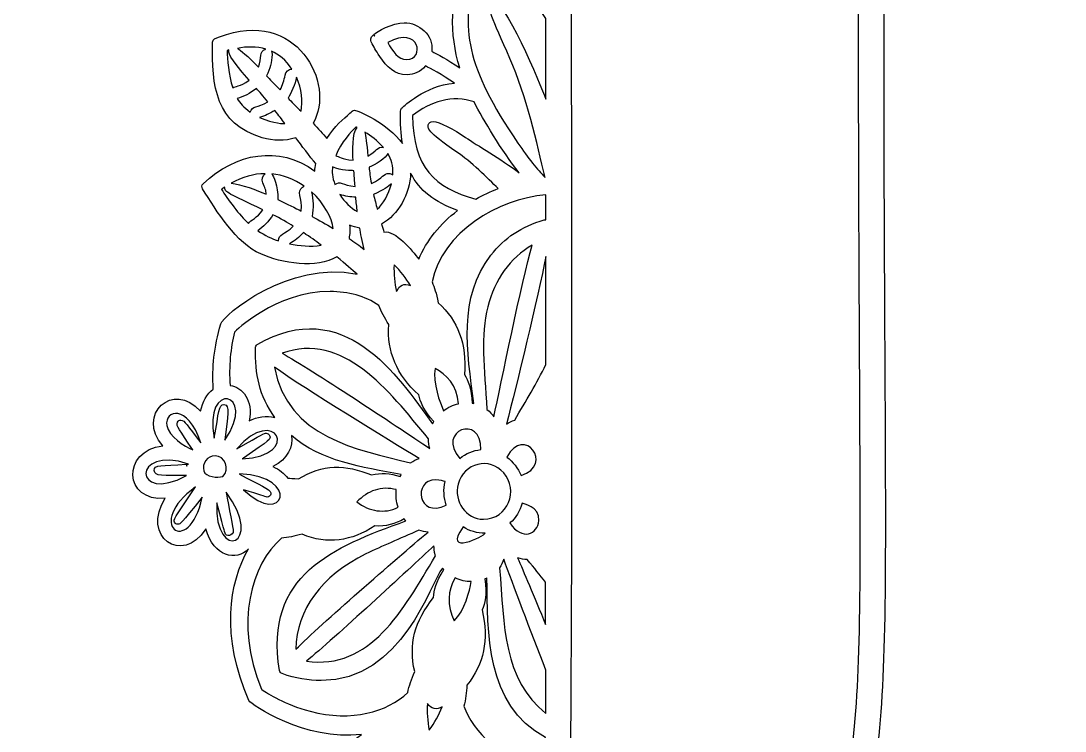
# Model space of a CAD drawing. Header units: millimetres. Extents: x -471 to 1551, y -2688 to 316.
# Drawn here: x 1099.6 to 1171.8, y -537.5 to -488.4 of the extents above; entities that cross this region are included whole.
import ezdxf

# ---------------------------------------------------------------- set-up
doc = ezdxf.new("R2010")
doc.units = ezdxf.units.MM
doc.header["$MEASUREMENT"] = 0
doc.layers.add('Layer 1', color=7, linetype='Continuous')

msp = doc.modelspace()

# ---------------------------------------------------------------- linework, layer by layer
at = {"layer": 'Layer 1', "color": 250}
for points, knots in [([(1170.7043, -444.5406), (1149.6024, -444.7986), (1156.2002, -445.0935), (1121.4235, -444.5406), (1121.4235, -444.5406), (1121.2761, -444.8171), (1120.373, -445.3147), (1120.373, -448.0422), (1120.373, -448.0422), (1120.373, -450.7514), (1121.2761, -451.2674), (1121.4051, -451.5254), (1121.4051, -451.5254), (1121.6263, -451.5439), (1130.9148, -451.5991), (1133.5871, -453.866), (1133.5871, -453.866), (1134.656, -454.769), (1135.9093, -457.386), (1135.9093, -464.721), (1135.9093, -464.721), (1135.9093, -464.721), (1135.9093, -484.1827), (1135.9093, -484.1827), (1135.9093, -484.1827), (1135.4854, -483.2427), (1135.08, -482.4503), (1134.6008, -481.5473), (1134.6008, -481.5473), (1135.5591, -480.4783), (1134.951, -478.4696), (1132.2971, -478.0456), (1132.2971, -478.0456), (1132.2234, -478.0456), (1132.0022, -477.935), (1131.8363, -478.2299), (1131.8363, -478.2299), (1131.6152, -478.6354), (1131.3203, -480.3493), (1131.8179, -481.1971), (1131.8179, -481.1971), (1132.297, -482.008), (1133.0158, -482.2844), (1133.6977, -482.1186), (1133.6977, -482.1186), (1134.398, -483.464), (1135.0062, -484.5881), (1135.5223, -486.0257), (1135.5223, -486.0257), (1133.4397, -484.1458), (1131.1913, -483.9984), (1130.5279, -483.9984), (1130.5279, -483.9984), (1130.3804, -483.9984), (1130.2882, -484.0537), (1130.233, -484.1827), (1130.233, -484.1827), (1129.3115, -486.7998), (1129.2194, -489.3062), (1129.9565, -491.6467), (1129.9565, -491.6467), (1129.1088, -491.0754), (1128.39, -490.6884), (1128.0215, -490.5041), (1128.0215, -490.5041), (1128.1689, -489.3615), (1127.1184, -488.5321), (1126.1232, -488.5321), (1126.1232, -488.5321), (1125.3123, -488.5321), (1124.2065, -489.1588), (1124.0222, -489.3431), (1124.0222, -489.3431), (1124.0222, -489.3431), (1124.0959, -489.4537), (1124.0959, -489.4537), (1124.0959, -489.4537), (1124.0959, -489.4537), (1124.0959, -489.4537), (1124.0959, -489.4537), (1124.0959, -489.4537), (1124.0959, -489.4537), (1124.0037, -489.3615), (1124.0037, -489.3615), (1124.0037, -489.3615), (1123.7273, -489.5458), (1123.8011, -489.767), (1123.8379, -489.8591), (1123.8379, -489.8591), (1124.0222, -490.2093), (1124.1512, -490.4489), (1124.4277, -490.8544), (1124.4277, -490.8544), (1124.9253, -491.5915), (1125.4413, -492.126), (1126.3259, -492.126), (1126.3259, -492.126), (1126.7867, -492.126), (1127.2474, -491.9417), (1127.5791, -491.5178), (1127.5791, -491.5178), (1127.9478, -491.7022), (1128.7034, -492.1076), (1129.588, -492.7158), (1129.588, -492.7158), (1127.5239, -492.8816), (1126.0864, -494.3192), (1125.9942, -494.3929), (1125.9942, -494.3929), (1125.9205, -494.4482), (1125.8652, -494.5219), (1125.8652, -494.6325), (1125.8652, -494.6325), (1125.8468, -495.4802), (1125.9021, -496.2359), (1125.9942, -496.8809), (1125.9942, -496.8809), (1124.9806, -495.4618), (1122.8796, -494.5772), (1122.6953, -494.5772), (1122.6953, -494.5772), (1122.5479, -494.5772), (1122.4926, -494.6878), (1122.3636, -494.7799), (1122.3636, -494.7799), (1121.9213, -495.1669), (1121.3315, -495.6829), (1120.7786, -496.5306), (1120.7786, -496.5306), (1120.5022, -496.2173), (1120.1705, -495.8487), (1119.8203, -495.4802), (1119.8203, -495.4802), (1121.4237, -492.771), (1118.6961, -487.4449), (1113.3515, -489.509), (1113.3515, -489.509), (1113.1119, -489.6011), (1112.8724, -489.638), (1112.8724, -489.8776), (1112.8724, -489.8776), (1112.8355, -492.9185), (1113.0751, -495.5355), (1116.3187, -496.4754), (1116.3187, -496.4754), (1117.0743, -496.6781), (1117.8852, -496.7519), (1118.6224, -496.4754), (1118.6224, -496.4754), (1119.0094, -496.9914), (1119.6176, -497.8023), (1120.0046, -498.2631), (1120.0046, -498.2631), (1119.9678, -498.4474), (1119.9493, -498.6133), (1119.9493, -498.7791), (1119.9493, -498.7791), (1117.4429, -496.973), (1114.5126, -497.5259), (1112.2274, -499.6637), (1112.2274, -499.6637), (1112.1352, -499.7559), (1112.1167, -499.9034), (1112.1905, -500.0139), (1112.1905, -500.0139), (1113.1488, -501.5435), (1114.5311, -503.792), (1116.2082, -504.5107), (1116.2082, -504.5107), (1117.6457, -505.1557), (1120.0968, -505.5428), (1121.4606, -504.7134), (1121.4606, -504.7134), (1122.0872, -505.2294), (1122.5295, -505.6165), (1122.8612, -505.9113), (1122.8612, -505.9113), (1118.1432, -504.9161), (1113.5911, -508.7863), (1113.4437, -509.3393), (1113.4437, -509.3393), (1112.9829, -510.998), (1112.8355, -512.3064), (1112.9277, -513.8545), (1112.9277, -513.8545), (1112.4854, -514.1863), (1112.1905, -514.7207), (1112.0431, -515.3841), (1112.0431, -515.3841), (1110.1632, -513.2279), (1107.5646, -515.6238), (1109.4445, -517.78), (1109.4445, -517.78), (1106.5695, -518.0749), (1106.7538, -521.6871), (1109.6103, -521.3922), (1109.6103, -521.3922), (1107.9333, -524.0276), (1110.7714, -526.0733), (1112.4117, -523.5116), (1112.4117, -523.5116), (1112.9461, -525.4651), (1114.5311, -525.7784), (1115.3604, -524.8938), (1115.3604, -524.8938), (1114.015, -527.2344), (1113.4437, -530.9387), (1115.3972, -535.3803), (1115.3972, -535.3803), (1115.5262, -535.6567), (1119.249, -538.1816), (1123.1745, -537.7208), (1123.1745, -537.7208), (1120.5022, -539.8034), (1116.9453, -539.6191), (1113.7385, -540.0245), (1113.7385, -540.0245), (1112.5221, -538.3843), (1106.9012, -538.9187), (1106.6984, -543.4708), (1106.6984, -543.4708), (1106.6984, -543.563), (1106.7353, -543.6367), (1106.7906, -543.692), (1106.7906, -543.692), (1106.938, -543.821), (1106.9012, -543.7473), (1108.265, -543.5814), (1108.265, -543.5814), (1109.6103, -543.4155), (1110.753, -543.2681), (1112.5959, -542.1808), (1112.5959, -542.1808), (1113.2225, -541.7938), (1113.6095, -541.462), (1113.8123, -541.1118), (1113.8123, -541.1118), (1116.4846, -540.946), (1118.991, -541.0565), (1121.3316, -540.3009), (1121.3316, -540.3009), (1116.0791, -545.4981), (1111.5639, -548.0782), (1108.523, -549.7921), (1108.523, -549.7921), (1108.0254, -549.0918), (1107.2698, -548.6863), (1106.4036, -548.6863), (1106.4036, -548.6863), (1104.9292, -548.6863), (1104.7818, -549.7368), (1101.1144, -549.5341), (1101.1144, -549.5341), (1101.0959, -549.5341), (1100.7826, -549.4604), (1100.6352, -549.7921), (1100.6352, -549.7921), (1100.5062, -550.1054), (1100.7458, -550.2897), (1100.967, -550.5293), (1100.967, -550.5293), (1100.5062, -550.861), (1100.3772, -550.99), (1100.3035, -551.0269), (1100.3035, -551.0269), (1100.1377, -551.1559), (1099.9717, -551.2849), (1099.9902, -551.5061), (1099.9902, -551.5061), (1100.0087, -551.7457), (1100.2298, -551.8378), (1100.2667, -551.8562), (1100.2667, -551.8562), (1100.451, -551.9668), (1100.6905, -552.1142), (1101.0038, -552.2801), (1101.0038, -552.2801), (1100.3219, -552.8145), (1100.0086, -553.2753), (1099.769, -553.6623), (1099.769, -553.6623), (1099.64, -553.8835), (1099.7322, -554.1968), (1099.9717, -554.2705), (1099.9717, -554.2705), (1100.5062, -554.4548), (1100.967, -554.5469), (1101.7041, -554.5285), (1101.7041, -554.5285), (1101.5567, -554.8049), (1101.4645, -555.0076), (1101.354, -555.2656), (1101.354, -555.2656), (1101.225, -555.5605), (1101.4277, -555.9106), (1101.741, -555.9106), (1101.741, -555.9106), (1102.1096, -555.9291), (1102.4781, -555.9106), (1102.8468, -555.8738), (1102.8468, -555.8738), (1102.8468, -556.0028), (1102.8468, -556.1134), (1102.8468, -556.3898), (1102.8468, -556.3898), (1102.8468, -556.7768), (1103.2891, -556.9611), (1103.5471, -556.7031), (1103.5471, -556.7031), (1104.5054, -555.8185), (1106.0166, -554.5652), (1107.1777, -554.0308), (1107.1777, -554.0308), (1108.9285, -553.2015), (1109.205, -551.7455), (1108.9285, -550.695), (1108.9285, -550.695), (1109.592, -550.3817), (1110.2554, -550.05), (1111.6745, -549.2206), (1111.6745, -549.2206), (1111.3059, -550.2895), (1111.4902, -551.2847), (1111.5455, -552.4274), (1111.5455, -552.4274), (1111.5455, -552.5748), (1111.6745, -552.6854), (1111.822, -552.6854), (1111.822, -552.6854), (1111.9694, -552.6485), (1113.9414, -552.7222), (1115.0103, -550.5291), (1115.0103, -550.5291), (1115.6001, -549.3312), (1115.6185, -548.0227), (1115.3421, -547.3593), (1115.3421, -547.3593), (1116.7058, -545.59), (1119.1202, -544.6501), (1123.5063, -540.4298), (1123.5063, -540.4298), (1122.6033, -542.6598), (1121.7739, -545.2215), (1121.3869, -546.6958), (1121.3869, -546.6958), (1120.1522, -546.5483), (1118.9542, -547.3593), (1118.5488, -549.1654), (1118.5488, -549.1654), (1118.2723, -550.4738), (1117.5352, -552.0957), (1117.056, -553.1646), (1117.056, -553.1646), (1116.8348, -553.6438), (1116.6874, -553.8465), (1116.8533, -554.1045), (1116.8533, -554.1045), (1117.0745, -554.4547), (1117.4062, -554.252), (1117.6642, -554.1414), (1117.6642, -554.1414), (1117.7011, -554.4732), (1117.7564, -554.768), (1117.8301, -555.0075), (1117.8301, -555.0075), (1116.54, -554.3256), (1115.1209, -553.8833), (1113.0937, -553.8833), (1113.0937, -553.8833), (1111.2507, -553.8833), (1109.2234, -554.8601), (1106.8645, -556.8873), (1106.8645, -556.8873), (1104.5055, -558.9146), (1103.326, -561.1077), (1103.326, -563.4298), (1103.326, -563.4298), (1103.326, -566.913), (1105.2795, -569.8065), (1109.1497, -572.0364), (1109.1497, -572.0364), (1112.8725, -574.1743), (1116.2635, -575.2432), (1119.286, -575.2432), (1119.286, -575.2432), (1128.0585, -575.2432), (1136.1306, -572.147), (1143.2629, -566.0652), (1143.2629, -566.0652), (1148.1099, -562.1029), (1150.2846, -559.578), (1153.7309, -554.2887), (1153.7309, -554.2887), (1155.5923, -551.4137), (1157.0114, -547.8567), (1157.9328, -543.7101), (1157.9328, -543.7101), (1160.2734, -533.1684), (1158.9281, -526.331), (1159.3151, -464.7762), (1159.3151, -464.7762), (1159.3151, -457.5149), (1160.4024, -454.8795), (1161.3239, -453.9396), (1161.3239, -453.9396), (1163.5723, -451.6359), (1169.9858, -451.6727), (1170.7599, -451.5806), (1170.7599, -451.5806), (1170.8889, -451.3041), (1171.7735, -450.696), (1171.7735, -448.0605), (1171.7735, -448.0605), (1171.7547, -445.3515), (1170.8333, -444.7986), (1170.7043, -444.5406)], [0, 0, 0, 0, 0.0095238, 0.0095238, 0.0095238, 0.0095238, 0.0190476, 0.0190476, 0.0190476, 0.0190476, 0.0285714, 0.0285714, 0.0285714, 0.0285714, 0.0380952, 0.0380952, 0.0380952, 0.0380952, 0.047619, 0.047619, 0.047619, 0.047619, 0.0571429, 0.0571429, 0.0571429, 0.0571429, 0.0666667, 0.0666667, 0.0666667, 0.0666667, 0.0761905, 0.0761905, 0.0761905, 0.0761905, 0.0857143, 0.0857143, 0.0857143, 0.0857143, 0.0952381, 0.0952381, 0.0952381, 0.0952381, 0.1047619, 0.1047619, 0.1047619, 0.1047619, 0.1142857, 0.1142857, 0.1142857, 0.1142857, 0.1238095, 0.1238095, 0.1238095, 0.1238095, 0.1333333, 0.1333333, 0.1333333, 0.1333333, 0.1428571, 0.1428571, 0.1428571, 0.1428571, 0.152381, 0.152381, 0.152381, 0.152381, 0.1619048, 0.1619048, 0.1619048, 0.1619048, 0.1714286, 0.1714286, 0.1714286, 0.1714286, 0.1809524, 0.1809524, 0.1809524, 0.1809524, 0.1904762, 0.1904762, 0.1904762, 0.1904762, 0.2, 0.2, 0.2, 0.2, 0.2095238, 0.2095238, 0.2095238, 0.2095238, 0.2190476, 0.2190476, 0.2190476, 0.2190476, 0.2285714, 0.2285714, 0.2285714, 0.2285714, 0.2380952, 0.2380952, 0.2380952, 0.2380952, 0.247619, 0.247619, 0.247619, 0.247619, 0.2571429, 0.2571429, 0.2571429, 0.2571429, 0.2666667, 0.2666667, 0.2666667, 0.2666667, 0.2761905, 0.2761905, 0.2761905, 0.2761905, 0.2857143, 0.2857143, 0.2857143, 0.2857143, 0.2952381, 0.2952381, 0.2952381, 0.2952381, 0.3047619, 0.3047619, 0.3047619, 0.3047619, 0.3142857, 0.3142857, 0.3142857, 0.3142857, 0.3238095, 0.3238095, 0.3238095, 0.3238095, 0.3333333, 0.3333333, 0.3333333, 0.3333333, 0.3428571, 0.3428571, 0.3428571, 0.3428571, 0.352381, 0.352381, 0.352381, 0.352381, 0.3619048, 0.3619048, 0.3619048, 0.3619048, 0.3714286, 0.3714286, 0.3714286, 0.3714286, 0.3809524, 0.3809524, 0.3809524, 0.3809524, 0.3904762, 0.3904762, 0.3904762, 0.3904762, 0.4, 0.4, 0.4, 0.4, 0.4095238, 0.4095238, 0.4095238, 0.4095238, 0.4190476, 0.4190476, 0.4190476, 0.4190476, 0.4285714, 0.4285714, 0.4285714, 0.4285714, 0.4380952, 0.4380952, 0.4380952, 0.4380952, 0.447619, 0.447619, 0.447619, 0.447619, 0.4571429, 0.4571429, 0.4571429, 0.4571429, 0.4666667, 0.4666667, 0.4666667, 0.4666667, 0.4761905, 0.4761905, 0.4761905, 0.4761905, 0.4857143, 0.4857143, 0.4857143, 0.4857143, 0.4952381, 0.4952381, 0.4952381, 0.4952381, 0.5047619, 0.5047619, 0.5047619, 0.5047619, 0.5142857, 0.5142857, 0.5142857, 0.5142857, 0.5238095, 0.5238095, 0.5238095, 0.5238095, 0.5333333, 0.5333333, 0.5333333, 0.5333333, 0.5428571, 0.5428571, 0.5428571, 0.5428571, 0.552381, 0.552381, 0.552381, 0.552381, 0.5619048, 0.5619048, 0.5619048, 0.5619048, 0.5714286, 0.5714286, 0.5714286, 0.5714286, 0.5809524, 0.5809524, 0.5809524, 0.5809524, 0.5904762, 0.5904762, 0.5904762, 0.5904762, 0.6, 0.6, 0.6, 0.6, 0.6095238, 0.6095238, 0.6095238, 0.6095238, 0.6190476, 0.6190476, 0.6190476, 0.6190476, 0.6285714, 0.6285714, 0.6285714, 0.6285714, 0.6380952, 0.6380952, 0.6380952, 0.6380952, 0.647619, 0.647619, 0.647619, 0.647619, 0.6571429, 0.6571429, 0.6571429, 0.6571429, 0.6666667, 0.6666667, 0.6666667, 0.6666667, 0.6761905, 0.6761905, 0.6761905, 0.6761905, 0.6857143, 0.6857143, 0.6857143, 0.6857143, 0.6952381, 0.6952381, 0.6952381, 0.6952381, 0.7047619, 0.7047619, 0.7047619, 0.7047619, 0.7142857, 0.7142857, 0.7142857, 0.7142857, 0.7238095, 0.7238095, 0.7238095, 0.7238095, 0.7333333, 0.7333333, 0.7333333, 0.7333333, 0.7428571, 0.7428571, 0.7428571, 0.7428571, 0.752381, 0.752381, 0.752381, 0.752381, 0.7619048, 0.7619048, 0.7619048, 0.7619048, 0.7714286, 0.7714286, 0.7714286, 0.7714286, 0.7809524, 0.7809524, 0.7809524, 0.7809524, 0.7904762, 0.7904762, 0.7904762, 0.7904762, 0.8, 0.8, 0.8, 0.8, 0.8095238, 0.8095238, 0.8095238, 0.8095238, 0.8190476, 0.8190476, 0.8190476, 0.8190476, 0.8285714, 0.8285714, 0.8285714, 0.8285714, 0.8380952, 0.8380952, 0.8380952, 0.8380952, 0.847619, 0.847619, 0.847619, 0.847619, 0.8571429, 0.8571429, 0.8571429, 0.8571429, 0.8666667, 0.8666667, 0.8666667, 0.8666667, 0.8761905, 0.8761905, 0.8761905, 0.8761905, 0.8857143, 0.8857143, 0.8857143, 0.8857143, 0.8952381, 0.8952381, 0.8952381, 0.8952381, 0.9047619, 0.9047619, 0.9047619, 0.9047619, 0.9142857, 0.9142857, 0.9142857, 0.9142857, 0.9238095, 0.9238095, 0.9238095, 0.9238095, 0.9333333, 0.9333333, 0.9333333, 0.9333333, 0.9428571, 0.9428571, 0.9428571, 0.9428571, 0.952381, 0.952381, 0.952381, 0.952381, 0.9619048, 0.9619048, 0.9619048, 0.9619048, 0.9714286, 0.9714286, 0.9714286, 0.9714286, 0.9809524, 0.9809524, 0.9809524, 0.9809524, 1, 1, 1, 1]), ([(1169.7643, -449.8483), (1164.8621, -450.1063), (1161.6921, -451.0278), (1160.0704, -452.6865), (1160.0704, -452.6865), (1158.3933, -454.4004), (1157.5823, -458.3444), (1157.5823, -464.721), (1157.5823, -464.721), (1157.1953, -527.6765), (1158.5223, -533.0764), (1156.237, -543.2864), (1156.237, -543.2864), (1155.3523, -547.2487), (1154.0254, -550.6214), (1152.2562, -553.3121), (1152.2562, -553.3121), (1147.3354, -560.8682), (1145.2897, -561.7897), (1142.1199, -564.72), (1142.1199, -564.72), (1135.3009, -570.5437), (1127.6158, -573.4925), (1119.2487, -573.4925), (1119.2487, -573.4925), (1116.5396, -573.4925), (1113.425, -572.4973), (1109.9787, -570.5069), (1109.9787, -570.5069), (1106.6429, -568.5902), (1105.0027, -566.2681), (1105.0027, -563.3931), (1105.0027, -563.3931), (1105.0027, -561.6054), (1105.9979, -559.8361), (1107.9514, -558.159), (1107.9514, -558.159), (1109.9418, -556.4451), (1111.6557, -555.5789), (1113.0564, -555.5789), (1113.0564, -555.5789), (1115.7656, -555.5789), (1117.7743, -556.7031), (1118.3826, -557.5877), (1118.3826, -557.5877), (1118.7696, -558.1406), (1119.2857, -558.9331), (1119.8938, -559.9651), (1119.8938, -559.9651), (1120.9259, -561.6607), (1121.1839, -561.974), (1121.3497, -562.1951), (1121.3497, -562.1951), (1123.377, -564.7753), (1125.994, -566.0654), (1129.127, -566.0654), (1129.127, -566.0654), (1133.8081, -566.0654), (1135.2272, -564.204), (1136.2777, -559.615), (1136.2777, -559.615), (1137.8258, -552.7961), (1137.7336, -548.9811), (1137.6231, -464.7026), (1137.6231, -464.7026), (1137.6231, -458.1785), (1136.6648, -454.1977), (1134.6927, -452.5391), (1134.6927, -452.5391), (1132.8129, -450.9542), (1128.7584, -450.0511), (1122.3265, -449.8299), (1122.3265, -449.8299), (1121.9948, -449.0006), (1121.9948, -447.0839), (1122.3081, -446.2546), (1122.3081, -446.2546), (1143.7601, -446.6785), (1151.8692, -446.6048), (1169.8011, -446.2546), (1169.8011, -446.2546), (1170.1145, -447.1023), (1170.1145, -448.9822), (1169.7643, -449.8483)], [0, 0, 0, 0, 0.0454545, 0.0454545, 0.0454545, 0.0454545, 0.0909091, 0.0909091, 0.0909091, 0.0909091, 0.1363636, 0.1363636, 0.1363636, 0.1363636, 0.1818182, 0.1818182, 0.1818182, 0.1818182, 0.2272727, 0.2272727, 0.2272727, 0.2272727, 0.2727273, 0.2727273, 0.2727273, 0.2727273, 0.3181818, 0.3181818, 0.3181818, 0.3181818, 0.3636364, 0.3636364, 0.3636364, 0.3636364, 0.4090909, 0.4090909, 0.4090909, 0.4090909, 0.4545455, 0.4545455, 0.4545455, 0.4545455, 0.5, 0.5, 0.5, 0.5, 0.5454545, 0.5454545, 0.5454545, 0.5454545, 0.5909091, 0.5909091, 0.5909091, 0.5909091, 0.6363636, 0.6363636, 0.6363636, 0.6363636, 0.6818182, 0.6818182, 0.6818182, 0.6818182, 0.7272727, 0.7272727, 0.7272727, 0.7272727, 0.7727273, 0.7727273, 0.7727273, 0.7727273, 0.8181818, 0.8181818, 0.8181818, 0.8181818, 0.8636364, 0.8636364, 0.8636364, 0.8636364, 0.9090909, 0.9090909, 0.9090909, 0.9090909, 1, 1, 1, 1]), ([(1130.97, -485.0488), (1132.7393, -485.27), (1134.656, -486.3573), (1135.9091, -488.2372), (1135.9091, -488.2372), (1135.9091, -488.2372), (1135.9091, -493.8029), (1135.9091, -493.8029), (1135.9091, -493.8029), (1135.5405, -492.8814), (1132.9788, -486.5785), (1132.131, -487.0576), (1132.131, -487.0576), (1131.7072, -487.2972), (1132.2232, -488.2555), (1133.4211, -491.0016), (1133.4211, -491.0016), (1134.5637, -493.5817), (1135.301, -496.8991), (1135.8538, -499.2211), (1135.8538, -499.2211), (1135.3194, -498.6867), (1134.6744, -497.8942), (1133.974, -496.8437), (1133.974, -496.8437), (1130.3066, -491.4808), (1130.067, -488.9375), (1130.97, -485.0488)], [0, 0, 0, 0, 0.125, 0.125, 0.125, 0.125, 0.25, 0.25, 0.25, 0.25, 0.375, 0.375, 0.375, 0.375, 0.5, 0.5, 0.5, 0.5, 0.625, 0.625, 0.625, 0.625, 0.75, 0.75, 0.75, 0.75, 1, 1, 1, 1]), ([(1126.2889, -491.0753), (1125.6992, -491.0753), (1125.3306, -490.5224), (1124.9805, -489.8959), (1124.9805, -489.8959), (1127.2104, -488.6979), (1127.5605, -491.0753), (1126.2889, -491.0753)], [0, 0, 0, 0, 0.3333333, 0.3333333, 0.3333333, 0.3333333, 1, 1, 1, 1]), ([(1114.2729, -493.0289), (1113.978, -492.1258), (1113.9042, -491.0753), (1113.8858, -490.4487), (1113.8858, -490.4487), (1113.9227, -490.4303), (1113.978, -490.4303), (1114.0148, -490.4119), (1114.0148, -490.4119), (1113.9595, -490.5777), (1113.9595, -490.8542), (1115.4155, -492.4944), (1115.4155, -492.4944), (1114.7152, -493.0104), (1114.4755, -492.8814), (1114.2729, -493.0289)], [0, 0, 0, 0, 0.2, 0.2, 0.2, 0.2, 0.4, 0.4, 0.4, 0.4, 0.6, 0.6, 0.6, 0.6, 1, 1, 1, 1]), ([(1116.5581, -490.3566), (1116.0605, -490.5224), (1116.2816, -490.9463), (1116.0605, -491.6098), (1116.0605, -491.6098), (1115.268, -490.7805), (1114.8257, -490.4487), (1114.6045, -490.3013), (1114.6045, -490.3013), (1115.2312, -490.1723), (1115.9315, -490.1723), (1116.5581, -490.3566)], [0, 0, 0, 0, 0.25, 0.25, 0.25, 0.25, 0.5, 0.5, 0.5, 0.5, 1, 1, 1, 1]), ([(1117.885, -492.1627), (1117.8297, -492.4945), (1117.7192, -492.8262), (1117.5533, -493.1763), (1117.5533, -493.1763), (1117.0741, -492.6972), (1116.8529, -492.4576), (1116.6133, -492.1996), (1116.6133, -492.1996), (1116.8713, -491.6651), (1116.9635, -491.2965), (1117.0003, -490.7252), (1117.0003, -490.7252), (1117.0003, -490.633), (1116.9819, -490.5593), (1116.945, -490.504), (1116.945, -490.504), (1117.461, -490.7252), (1117.9403, -491.0938), (1118.3641, -491.7388), (1118.3641, -491.7388), (1118.3641, -491.7388), (1118.3641, -491.7388), (1118.3457, -491.7388), (1118.3457, -491.7388), (1118.143, -491.7204), (1117.9219, -491.9231), (1117.885, -492.1627)], [0, 0, 0, 0, 0.125, 0.125, 0.125, 0.125, 0.25, 0.25, 0.25, 0.25, 0.375, 0.375, 0.375, 0.375, 0.5, 0.5, 0.5, 0.5, 0.625, 0.625, 0.625, 0.625, 0.75, 0.75, 0.75, 0.75, 1, 1, 1, 1]), ([(1118.9908, -494.6507), (1118.7328, -494.3927), (1118.272, -493.9319), (1118.1062, -493.7476), (1118.1062, -493.7476), (1118.272, -493.4343), (1118.6038, -492.7708), (1118.6775, -492.2916), (1118.6775, -492.2916), (1119.0461, -493.1026), (1119.1383, -493.9872), (1118.9908, -494.6507)], [0, 0, 0, 0, 0.25, 0.25, 0.25, 0.25, 0.5, 0.5, 0.5, 0.5, 1, 1, 1, 1]), ([(1115.4892, -494.706), (1115.01, -494.3742), (1114.7704, -494.0793), (1114.5861, -493.766), (1114.5861, -493.766), (1115.0099, -493.6554), (1115.4707, -493.4159), (1115.913, -493.0657), (1115.913, -493.0657), (1116.1342, -493.3053), (1116.3553, -493.5817), (1116.7055, -494.0056), (1116.7055, -494.0056), (1115.9683, -494.4111), (1115.6182, -494.2637), (1115.4892, -494.706)], [0, 0, 0, 0, 0.2, 0.2, 0.2, 0.2, 0.4, 0.4, 0.4, 0.4, 0.6, 0.6, 0.6, 0.6, 1, 1, 1, 1]), ([(1130.9516, -494.0056), (1131.5782, -495.222), (1132.8498, -497.3783), (1134.0662, -498.9079), (1134.0662, -498.9079), (1132.7761, -497.9311), (1131.1727, -497.0097), (1130.3619, -496.4567), (1130.3619, -496.4567), (1129.5694, -495.9223), (1128.5189, -495.351), (1128.1135, -495.351), (1128.1135, -495.351), (1127.9108, -495.351), (1127.8002, -495.48), (1127.7817, -495.5906), (1127.7817, -495.5906), (1127.7264, -495.7933), (1127.6527, -496.0329), (1129.7536, -497.4704), (1129.7536, -497.4704), (1130.712, -498.1154), (1131.8915, -499.2765), (1132.6102, -499.9953), (1132.6102, -499.9953), (1132.0757, -500.198), (1131.5597, -500.4376), (1131.0621, -500.7141), (1131.0621, -500.7141), (1128.1871, -499.94), (1126.7496, -498.5394), (1126.6943, -494.9456), (1126.6943, -494.9456), (1127.8923, -493.9872), (1129.4772, -493.4896), (1130.9516, -494.0056)], [0, 0, 0, 0, 0.1, 0.1, 0.1, 0.1, 0.2, 0.2, 0.2, 0.2, 0.3, 0.3, 0.3, 0.3, 0.4, 0.4, 0.4, 0.4, 0.5, 0.5, 0.5, 0.5, 0.6, 0.6, 0.6, 0.6, 0.7, 0.7, 0.7, 0.7, 0.8, 0.8, 0.8, 0.8, 1, 1, 1, 1]), ([(1116.1342, -495.0746), (1116.5028, -494.964), (1116.8161, -494.8166), (1117.1846, -494.5954), (1117.1846, -494.5954), (1117.4611, -494.9456), (1117.6638, -495.2036), (1117.8666, -495.4985), (1117.8666, -495.4985), (1117.8666, -495.4984), (1117.111, -495.5353), (1116.1342, -495.0746)], [0, 0, 0, 0, 0.25, 0.25, 0.25, 0.25, 0.5, 0.5, 0.5, 0.5, 1, 1, 1, 1]), ([(1122.7873, -495.738), (1122.8057, -495.7565), (1122.8241, -495.7565), (1122.861, -495.7749), (1122.861, -495.7749), (1122.5108, -496.1067), (1122.5661, -497.5257), (1122.5845, -498.0233), (1122.5845, -498.0233), (1121.7552, -497.9864), (1121.6262, -497.7468), (1121.3866, -497.7284), (1121.3866, -497.7284), (1121.7552, -496.807), (1122.474, -496.0329), (1122.7873, -495.738)], [0, 0, 0, 0, 0.2, 0.2, 0.2, 0.2, 0.4, 0.4, 0.4, 0.4, 0.6, 0.6, 0.6, 0.6, 1, 1, 1, 1]), ([(1124.6855, -497.1571), (1124.2617, -497.065), (1124.2064, -497.4151), (1123.6166, -497.7469), (1123.6166, -497.7469), (1123.5245, -496.8254), (1123.4691, -496.3463), (1123.3954, -496.0882), (1123.3954, -496.0882), (1123.8009, -496.3277), (1124.2985, -496.6964), (1124.6855, -497.1571)], [0, 0, 0, 0, 0.25, 0.25, 0.25, 0.25, 0.5, 0.5, 0.5, 0.5, 1, 1, 1, 1]), ([(1124.9804, -497.5626), (1125.2384, -497.9864), (1125.3674, -498.4104), (1125.3305, -499.037), (1125.3305, -499.037), (1125.2568, -498.9817), (1125.1462, -498.9448), (1125.0541, -498.9448), (1125.0541, -498.9448), (1124.7039, -498.9448), (1124.6671, -499.2397), (1123.8561, -499.6451), (1123.8561, -499.6451), (1123.764, -499.1844), (1123.7271, -498.8527), (1123.6903, -498.5209), (1123.6903, -498.5209), (1124.0774, -498.3551), (1124.9067, -497.8758), (1124.9804, -497.5626)], [0, 0, 0, 0, 0.1666667, 0.1666667, 0.1666667, 0.1666667, 0.3333333, 0.3333333, 0.3333333, 0.3333333, 0.5, 0.5, 0.5, 0.5, 0.6666667, 0.6666667, 0.6666667, 0.6666667, 1, 1, 1, 1]), ([(1116.5213, -498.9632), (1116.3369, -499.0922), (1116.2448, -499.3687), (1116.3554, -499.5898), (1116.3554, -499.5898), (1116.5029, -499.9216), (1116.5766, -500.1428), (1116.595, -500.3823), (1116.595, -500.3823), (1115.9869, -500.1243), (1114.8442, -499.682), (1114.1623, -499.6267), (1114.1623, -499.6267), (1114.9363, -499.1844), (1115.7288, -498.9632), (1116.5213, -498.9632)], [0, 0, 0, 0, 0.2, 0.2, 0.2, 0.2, 0.4, 0.4, 0.4, 0.4, 0.6, 0.6, 0.6, 0.6, 1, 1, 1, 1]), ([(1119.212, -499.8294), (1119.1751, -499.8478), (1119.1383, -499.8662), (1119.1013, -499.8847), (1119.1013, -499.8847), (1118.6406, -500.198), (1119.0829, -500.585), (1119.0092, -501.5434), (1119.0092, -501.5434), (1118.6406, -501.3591), (1118.014, -501.0458), (1117.3874, -500.7509), (1117.3874, -500.7509), (1117.4059, -499.7926), (1117.0926, -499.1107), (1116.9636, -498.9817), (1116.9636, -498.9817), (1117.756, -499.0554), (1118.53, -499.3502), (1119.212, -499.8294)], [0, 0, 0, 0, 0.1666667, 0.1666667, 0.1666667, 0.1666667, 0.3333333, 0.3333333, 0.3333333, 0.3333333, 0.5, 0.5, 0.5, 0.5, 0.6666667, 0.6666667, 0.6666667, 0.6666667, 1, 1, 1, 1]), ([(1121.3314, -499.7188), (1121.147, -499.2028), (1121.1287, -498.8158), (1121.1655, -498.4841), (1121.1655, -498.4841), (1121.7737, -498.7789), (1122.474, -498.7421), (1122.6399, -498.7605), (1122.6399, -498.7605), (1122.6767, -499.2028), (1122.7136, -499.7741), (1122.7321, -499.8478), (1122.7321, -499.8478), (1121.829, -499.7557), (1121.7, -499.4239), (1121.3314, -499.7188)], [0, 0, 0, 0, 0.2, 0.2, 0.2, 0.2, 0.4, 0.4, 0.4, 0.4, 0.6, 0.6, 0.6, 0.6, 1, 1, 1, 1]), ([(1126.5654, -498.9264), (1127.1735, -500.1243), (1128.2056, -500.9352), (1129.809, -501.5065), (1129.809, -501.5065), (1128.5926, -502.428), (1127.6712, -503.5891), (1127.1183, -504.8792), (1127.1183, -504.8792), (1126.676, -504.271), (1125.4965, -502.8519), (1124.7224, -502.9993), (1124.7224, -502.9993), (1124.6671, -502.815), (1124.6118, -502.6307), (1124.5566, -502.4464), (1124.5566, -502.4464), (1125.6992, -501.8198), (1126.5101, -500.3638), (1126.5654, -498.9264)], [0, 0, 0, 0, 0.1666667, 0.1666667, 0.1666667, 0.1666667, 0.3333333, 0.3333333, 0.3333333, 0.3333333, 0.5, 0.5, 0.5, 0.5, 0.6666667, 0.6666667, 0.6666667, 0.6666667, 1, 1, 1, 1]), ([(1115.3602, -502.4095), (1114.752, -501.8566), (1113.9042, -500.6956), (1113.4988, -500.0505), (1113.4988, -500.0505), (1113.5725, -499.9952), (1113.6462, -499.9399), (1113.7199, -499.8847), (1113.7199, -499.8847), (1113.6646, -500.2348), (1114.0517, -500.3638), (1116.3553, -501.4512), (1116.3553, -501.4512), (1115.9315, -502.0778), (1115.5445, -502.1331), (1115.3602, -502.4095)], [0, 0, 0, 0, 0.2, 0.2, 0.2, 0.2, 0.4, 0.4, 0.4, 0.4, 0.6, 0.6, 0.6, 0.6, 1, 1, 1, 1]), ([(1124.2617, -501.4143), (1124.1695, -501.0642), (1124.0774, -500.7324), (1124.0037, -500.4007), (1124.0037, -500.4007), (1124.6856, -500.0874), (1125.0541, -499.8294), (1125.2385, -499.6635), (1125.2385, -499.6635), (1125.0541, -500.4191), (1124.6302, -501.0642), (1124.2617, -501.4143)], [0, 0, 0, 0, 0.25, 0.25, 0.25, 0.25, 0.5, 0.5, 0.5, 0.5, 1, 1, 1, 1]), ([(1119.7648, -501.9304), (1119.857, -501.3222), (1119.8385, -500.7509), (1119.7095, -500.2165), (1119.7095, -500.2165), (1120.6126, -501.0274), (1121.1101, -502.0042), (1121.2207, -502.7598), (1121.2207, -502.7598), (1120.7047, -502.4464), (1120.2071, -502.1699), (1119.7648, -501.9304)], [0, 0, 0, 0, 0.25, 0.25, 0.25, 0.25, 0.5, 0.5, 0.5, 0.5, 1, 1, 1, 1]), ([(1121.6631, -500.4007), (1122.0685, -500.5297), (1122.4002, -500.5665), (1122.7688, -500.585), (1122.7688, -500.585), (1122.8057, -500.9352), (1122.8425, -501.2669), (1122.8794, -501.5802), (1122.8794, -501.5802), (1122.4371, -501.3406), (1121.9948, -500.9168), (1121.6631, -500.4007)], [0, 0, 0, 0, 0.25, 0.25, 0.25, 0.25, 0.5, 0.5, 0.5, 0.5, 1, 1, 1, 1]), ([(1135.9091, -502.1515), (1135.8723, -502.1515), (1135.8354, -502.1515), (1135.7985, -502.1515), (1135.7985, -502.1515), (1134.1767, -502.6307), (1133.071, -503.3679), (1132.1126, -504.6027), (1132.1126, -504.6027), (1129.8273, -507.533), (1130.4539, -511.2005), (1130.9331, -514.8495), (1130.9331, -514.8495), (1130.8963, -514.8311), (1130.841, -514.8311), (1130.8041, -514.8311), (1130.8041, -514.8311), (1130.7673, -513.8175), (1130.5276, -513.2461), (1130.2881, -512.8407), (1130.2881, -512.8407), (1130.4356, -510.7028), (1129.8458, -509.1179), (1128.4636, -507.8831), (1128.4636, -507.8831), (1128.3346, -507.2012), (1128.2056, -506.8326), (1128.0397, -506.4456), (1128.0397, -506.4456), (1128.7769, -502.9992), (1132.5365, -500.7324), (1135.9091, -500.4191), (1135.9091, -500.4191), (1135.9091, -500.4191), (1135.9091, -502.1515), (1135.9091, -502.1515)], [0, 0, 0, 0, 0.1, 0.1, 0.1, 0.1, 0.2, 0.2, 0.2, 0.2, 0.3, 0.3, 0.3, 0.3, 0.4, 0.4, 0.4, 0.4, 0.5, 0.5, 0.5, 0.5, 0.6, 0.6, 0.6, 0.6, 0.7, 0.7, 0.7, 0.7, 0.8, 0.8, 0.8, 0.8, 1, 1, 1, 1]), ([(1117.4427, -503.6075), (1116.982, -503.46), (1116.4844, -503.2205), (1116.0052, -502.9072), (1116.0052, -502.9072), (1116.3922, -502.6492), (1116.7608, -502.2622), (1117.0556, -501.8014), (1117.0556, -501.8014), (1117.5533, -502.0594), (1118.0877, -502.3543), (1118.4563, -502.5939), (1118.4563, -502.5939), (1117.8297, -503.2205), (1117.4427, -503.1099), (1117.4427, -503.6075)], [0, 0, 0, 0, 0.2, 0.2, 0.2, 0.2, 0.4, 0.4, 0.4, 0.4, 0.6, 0.6, 0.6, 0.6, 1, 1, 1, 1]), ([(1122.3081, -503.4416), (1122.3634, -503.1468), (1122.3818, -502.8519), (1122.345, -502.5202), (1122.345, -502.5202), (1122.5661, -502.6123), (1122.8057, -502.686), (1123.0453, -502.7229), (1123.0453, -502.7229), (1123.1006, -503.0546), (1123.2111, -503.6443), (1123.3586, -504.1972), (1123.3586, -504.1972), (1123.0269, -503.9392), (1122.6767, -503.6812), (1122.3081, -503.4416)], [0, 0, 0, 0, 0.2, 0.2, 0.2, 0.2, 0.4, 0.4, 0.4, 0.4, 0.6, 0.6, 0.6, 0.6, 1, 1, 1, 1]), ([(1118.1983, -503.8102), (1118.567, -503.589), (1118.8433, -503.3679), (1119.1567, -503.0361), (1119.1567, -503.0361), (1119.6543, -503.3679), (1119.9676, -503.589), (1120.373, -503.9023), (1120.373, -503.9023), (1119.6543, -504.0313), (1118.8802, -503.9576), (1118.1983, -503.8102)], [0, 0, 0, 0, 0.25, 0.25, 0.25, 0.25, 0.5, 0.5, 0.5, 0.5, 1, 1, 1, 1]), ([(1132.3154, -515.771), (1132.2048, -515.5867), (1132.039, -515.4208), (1131.8363, -515.2734), (1131.8363, -515.2734), (1131.6336, -512.3615), (1131.394, -510.15), (1131.8916, -508.1596), (1131.8916, -508.1596), (1132.3707, -506.2797), (1133.4397, -504.7869), (1134.9509, -503.9023), (1134.9509, -503.9023), (1134.2505, -506.3719), (1132.7761, -513.5778), (1132.3154, -515.771)], [0, 0, 0, 0, 0.2, 0.2, 0.2, 0.2, 0.4, 0.4, 0.4, 0.4, 0.6, 0.6, 0.6, 0.6, 1, 1, 1, 1]), ([(1135.9091, -512.1588), (1135.2825, -513.4305), (1134.5269, -514.6652), (1133.7529, -515.9922), (1133.7529, -515.9922), (1133.5502, -516.0475), (1133.3474, -516.158), (1133.1816, -516.287), (1133.1816, -516.287), (1133.8635, -513.6147), (1135.3747, -507.4777), (1135.9091, -504.6763), (1135.9091, -504.6763), (1135.9091, -504.6763), (1135.9091, -512.1588), (1135.9091, -512.1588)], [0, 0, 0, 0, 0.2, 0.2, 0.2, 0.2, 0.4, 0.4, 0.4, 0.4, 0.6, 0.6, 0.6, 0.6, 1, 1, 1, 1]), ([(1126.5469, -506.6852), (1126.0862, -506.5193), (1125.7913, -506.6667), (1125.5886, -507.109), (1125.5886, -507.109), (1125.4596, -506.5377), (1125.3859, -505.8927), (1125.4228, -505.2661), (1125.4228, -505.2661), (1125.8651, -505.69), (1126.2521, -506.1876), (1126.5469, -506.6852)], [0, 0, 0, 0, 0.25, 0.25, 0.25, 0.25, 0.5, 0.5, 0.5, 0.5, 1, 1, 1, 1]), ([(1114.4019, -509.9104), (1114.4203, -509.8919), (1117.2032, -507.109), (1120.9997, -507.109), (1120.9997, -507.109), (1122.2713, -507.109), (1123.3955, -507.4223), (1124.3723, -508.0674), (1124.3723, -508.0674), (1124.5381, -508.4912), (1124.7593, -508.9151), (1125.0542, -509.3943), (1125.0542, -509.3943), (1124.9252, -511.2925), (1125.5887, -512.8406), (1127.1183, -514.2412), (1127.1183, -514.2412), (1127.2289, -514.702), (1127.4501, -515.3286), (1128.1688, -516.1026), (1128.1688, -516.1026), (1128.1319, -516.1579), (1128.1135, -516.1948), (1128.0766, -516.2501), (1128.0766, -516.2501), (1125.6808, -512.9143), (1121.9211, -507.2933), (1115.9684, -510.7765), (1115.9684, -510.7765), (1115.8947, -510.8318), (1115.8394, -510.924), (1115.8394, -511.0161), (1115.8394, -511.0161), (1115.8209, -512.8222), (1116.079, -514.2782), (1117.1848, -515.8262), (1117.1848, -515.8262), (1116.595, -515.6419), (1115.9684, -515.7709), (1115.4155, -516.0474), (1115.4155, -516.0474), (1115.692, -514.6283), (1114.9548, -513.7252), (1114.0886, -513.5962), (1114.0886, -513.5962), (1113.9964, -512.2694), (1114.1254, -510.9977), (1114.4019, -509.9104)], [0, 0, 0, 0, 0.0769231, 0.0769231, 0.0769231, 0.0769231, 0.1538462, 0.1538462, 0.1538462, 0.1538462, 0.2307692, 0.2307692, 0.2307692, 0.2307692, 0.3076923, 0.3076923, 0.3076923, 0.3076923, 0.3846154, 0.3846154, 0.3846154, 0.3846154, 0.4615385, 0.4615385, 0.4615385, 0.4615385, 0.5384615, 0.5384615, 0.5384615, 0.5384615, 0.6153846, 0.6153846, 0.6153846, 0.6153846, 0.6923077, 0.6923077, 0.6923077, 0.6923077, 0.7692308, 0.7692308, 0.7692308, 0.7692308, 0.8461538, 0.8461538, 0.8461538, 0.8461538, 1, 1, 1, 1]), ([(1117.6823, -511.3663), (1121.9211, -509.8919), (1124.9619, -513.8358), (1127.8001, -517.3006), (1127.8001, -517.3006), (1127.8001, -517.5402), (1127.8186, -517.7614), (1127.8922, -517.9641), (1127.8922, -517.9641), (1125.478, -516.3239), (1119.7464, -512.5274), (1117.6823, -511.3663)], [0, 0, 0, 0, 0.25, 0.25, 0.25, 0.25, 0.5, 0.5, 0.5, 0.5, 1, 1, 1, 1]), ([(1117.1663, -512.3431), (1119.1751, -513.799), (1125.1647, -517.4481), (1127.1551, -518.646), (1127.1551, -518.646), (1126.9524, -518.7197), (1126.7496, -518.8119), (1126.5653, -518.9593), (1126.5653, -518.9593), (1122.8979, -518.0194), (1118.0509, -517.2454), (1117.1663, -512.3431)], [0, 0, 0, 0, 0.25, 0.25, 0.25, 0.25, 0.5, 0.5, 0.5, 0.5, 1, 1, 1, 1]), ([(1128.2609, -512.4168), (1128.998, -512.8223), (1129.7905, -513.5595), (1129.8643, -514.868), (1129.8643, -514.868), (1129.4956, -514.9417), (1129.1271, -515.1076), (1128.8322, -515.3472), (1128.8322, -515.3472), (1128.5926, -514.8127), (1128.0766, -513.412), (1128.2609, -512.4168)], [0, 0, 0, 0, 0.25, 0.25, 0.25, 0.25, 0.5, 0.5, 0.5, 0.5, 1, 1, 1, 1]), ([(1113.7384, -517.3928), (1113.8858, -515.6789), (1114.1439, -514.9232), (1113.6647, -514.9232), (1113.6647, -514.9232), (1113.2777, -514.9232), (1113.3329, -515.4208), (1113.0012, -517.2454), (1113.0012, -517.2454), (1112.1718, -513.2646), (1116.0421, -513.9281), (1113.7384, -517.3928)], [0, 0, 0, 0, 0.25, 0.25, 0.25, 0.25, 0.5, 0.5, 0.5, 0.5, 1, 1, 1, 1]), ([(1112.0613, -517.5586), (1111.1214, -516.3792), (1110.9555, -515.9921), (1110.6975, -515.9921), (1110.6975, -515.9921), (1110.6054, -515.9921), (1110.4948, -516.0474), (1110.4579, -516.1396), (1110.4579, -516.1396), (1110.3289, -516.416), (1110.6238, -516.6556), (1111.5084, -518.0563), (1111.5084, -518.0563), (1110.9186, -517.7798), (1109.8681, -517.1716), (1109.7207, -516.3607), (1109.7207, -516.3607), (1109.5548, -515.3471), (1111.1582, -514.8127), (1112.0613, -517.5586)], [0, 0, 0, 0, 0.1666667, 0.1666667, 0.1666667, 0.1666667, 0.3333333, 0.3333333, 0.3333333, 0.3333333, 0.5, 0.5, 0.5, 0.5, 0.6666667, 0.6666667, 0.6666667, 0.6666667, 1, 1, 1, 1]), ([(1116.8346, -517.0979), (1116.7977, -516.9873), (1116.6871, -516.8952), (1116.5766, -516.8952), (1116.5766, -516.8952), (1116.4476, -516.8952), (1116.3554, -516.9505), (1114.5493, -517.9826), (1114.5493, -517.9826), (1117.1847, -514.8864), (1119.1383, -518.4433), (1114.9179, -518.6829), (1114.9179, -518.6829), (1114.9179, -518.6829), (1115.0101, -518.6276), (1115.0101, -518.6276), (1115.0101, -518.6276), (1116.9083, -517.3191), (1116.9083, -517.3191), (1116.8346, -517.0979)], [0, 0, 0, 0, 0.1666667, 0.1666667, 0.1666667, 0.1666667, 0.3333333, 0.3333333, 0.3333333, 0.3333333, 0.5, 0.5, 0.5, 0.5, 0.6666667, 0.6666667, 0.6666667, 0.6666667, 1, 1, 1, 1]), ([(1131.4123, -518.0379), (1131.4123, -518.0379), (1131.4123, -518.0379), (1131.4123, -518.0379), (1131.4123, -518.0379), (1130.8779, -518.0932), (1130.3803, -518.2959), (1129.9564, -518.646), (1129.9564, -518.646), (1128.2977, -516.7109), (1131.4492, -515.5314), (1131.4123, -518.0379)], [0, 0, 0, 0, 0.25, 0.25, 0.25, 0.25, 0.5, 0.5, 0.5, 0.5, 1, 1, 1, 1]), ([(1134.1952, -519.8255), (1134.1952, -519.8255), (1134.1952, -519.8255), (1134.1952, -519.8255), (1134.1952, -519.8255), (1133.974, -519.3279), (1133.6423, -518.8672), (1133.2, -518.5539), (1133.2, -518.5539), (1134.398, -516.3055), (1136.4989, -519.0883), (1134.1952, -519.8255)], [0, 0, 0, 0, 0.25, 0.25, 0.25, 0.25, 0.5, 0.5, 0.5, 0.5, 1, 1, 1, 1]), ([(1123.8562, -519.7886), (1122.087, -519.033), (1120.4652, -519.033), (1118.8065, -520.0651), (1118.8065, -520.0651), (1118.4379, -520.0283), (1118.2352, -520.0098), (1118.0877, -520.0098), (1118.0877, -520.0098), (1117.8297, -519.678), (1117.4796, -519.42), (1117.0556, -519.1989), (1117.0556, -519.1989), (1118.0877, -518.6829), (1118.4747, -517.8166), (1118.3273, -517.061), (1118.3273, -517.061), (1120.373, -518.8487), (1123.1927, -519.2541), (1125.9202, -519.7517), (1125.9202, -519.7517), (1125.9018, -519.807), (1125.8649, -519.8439), (1125.8465, -519.8992), (1125.8465, -519.8992), (1125.1463, -519.6781), (1124.5197, -519.6043), (1123.8562, -519.7886)], [0, 0, 0, 0, 0.125, 0.125, 0.125, 0.125, 0.25, 0.25, 0.25, 0.25, 0.375, 0.375, 0.375, 0.375, 0.5, 0.5, 0.5, 0.5, 0.625, 0.625, 0.625, 0.625, 0.75, 0.75, 0.75, 0.75, 1, 1, 1, 1]), ([(1111.2135, -519.033), (1111.2135, -519.033), (1111.0845, -519.033), (1111.0845, -519.033), (1111.0845, -519.033), (1111.0845, -519.033), (1111.103, -519.1805), (1111.103, -519.1805), (1111.103, -519.1805), (1111.103, -519.1805), (1111.0661, -519.0515), (1111.0661, -519.0515), (1111.0661, -519.0515), (1109.3337, -519.1805), (1108.8361, -519.0515), (1108.8546, -519.4753), (1108.8546, -519.4753), (1108.8546, -519.9361), (1109.4627, -519.7702), (1111.0846, -519.8255), (1111.0846, -519.8255), (1107.3617, -521.8527), (1107.2696, -517.6877), (1111.2135, -519.033)], [0, 0, 0, 0, 0.1428571, 0.1428571, 0.1428571, 0.1428571, 0.2857143, 0.2857143, 0.2857143, 0.2857143, 0.4285714, 0.4285714, 0.4285714, 0.4285714, 0.5714286, 0.5714286, 0.5714286, 0.5714286, 0.7142857, 0.7142857, 0.7142857, 0.7142857, 1, 1, 1, 1]), ([(1112.2825, -519.5122), (1112.135, -518.9962), (1112.5036, -518.4617), (1113.0565, -518.4617), (1113.0565, -518.4617), (1113.72, -518.4617), (1114.1255, -519.3832), (1113.591, -519.8993), (1113.591, -519.8993), (1113.2408, -519.9913), (1112.393, -519.9361), (1112.2825, -519.5122)], [0, 0, 0, 0, 0.25, 0.25, 0.25, 0.25, 0.5, 0.5, 0.5, 0.5, 1, 1, 1, 1]), ([(1131.5966, -522.848), (1130.3803, -522.848), (1129.5326, -521.5947), (1129.8459, -520.4153), (1129.8459, -520.4153), (1130.2329, -518.9409), (1132.0206, -518.517), (1132.9973, -519.6412), (1132.9973, -519.6412), (1134.0477, -520.8391), (1133.2737, -522.848), (1131.5966, -522.848)], [0, 0, 0, 0, 0.25, 0.25, 0.25, 0.25, 0.5, 0.5, 0.5, 0.5, 1, 1, 1, 1]), ([(1115.0284, -520.8207), (1116.1526, -521.1156), (1116.5212, -521.3183), (1116.6502, -521.3183), (1116.6502, -521.3183), (1116.7792, -521.3183), (1116.8898, -521.2262), (1116.9082, -521.1156), (1116.9082, -521.1156), (1116.9635, -520.876), (1116.5212, -520.6365), (1115.1943, -519.9914), (1115.1943, -519.9914), (1115.1943, -519.9914), (1114.7519, -519.7334), (1114.7519, -519.7334), (1114.7519, -519.7334), (1114.7519, -519.7334), (1114.7519, -519.715), (1114.7519, -519.715), (1114.7519, -519.715), (1119.0277, -519.844), (1117.8482, -523.5298), (1115.0284, -520.8207)], [0, 0, 0, 0, 0.1428571, 0.1428571, 0.1428571, 0.1428571, 0.2857143, 0.2857143, 0.2857143, 0.2857143, 0.4285714, 0.4285714, 0.4285714, 0.4285714, 0.5714286, 0.5714286, 0.5714286, 0.5714286, 0.7142857, 0.7142857, 0.7142857, 0.7142857, 1, 1, 1, 1]), ([(1111.7111, -520.618), (1110.163, -522.8664), (1110.1814, -522.8664), (1110.2551, -523.0507), (1110.2551, -523.0507), (1110.292, -523.1428), (1110.4026, -523.1981), (1110.4948, -523.1981), (1110.4948, -523.1981), (1110.6606, -523.1981), (1110.6606, -523.1981), (1112.1718, -521.3183), (1112.1718, -521.3183), (1111.2135, -525.6493), (1108.1174, -523.1244), (1111.7111, -520.618)], [0, 0, 0, 0, 0.2, 0.2, 0.2, 0.2, 0.4, 0.4, 0.4, 0.4, 0.6, 0.6, 0.6, 0.6, 1, 1, 1, 1]), ([(1125.6992, -522.0187), (1124.7224, -522.4978), (1123.7272, -522.2951), (1122.8426, -521.65), (1122.8426, -521.65), (1123.5982, -520.876), (1124.5565, -520.5258), (1125.5702, -520.8023), (1125.5702, -520.8023), (1125.5333, -521.2077), (1125.5702, -521.6316), (1125.6992, -522.0187)], [0, 0, 0, 0, 0.25, 0.25, 0.25, 0.25, 0.5, 0.5, 0.5, 0.5, 1, 1, 1, 1]), ([(1128.2977, -520.1204), (1128.611, -520.1204), (1128.8322, -520.2126), (1128.9427, -520.2494), (1128.9427, -520.2494), (1128.8137, -520.8023), (1128.8506, -521.3552), (1129.0164, -521.8712), (1129.0164, -521.8712), (1127.0445, -522.8295), (1126.6759, -520.1204), (1128.2977, -520.1204)], [0, 0, 0, 0, 0.25, 0.25, 0.25, 0.25, 0.5, 0.5, 0.5, 0.5, 1, 1, 1, 1]), ([(1113.1671, -521.7053), (1113.8121, -524.0827), (1113.7015, -523.622), (1113.72, -523.751), (1113.72, -523.751), (1113.7937, -524.1197), (1114.3282, -523.9907), (1114.3098, -523.6589), (1114.3098, -523.6589), (1114.3098, -523.5852), (1114.0149, -522.0187), (1113.8122, -520.9866), (1113.8122, -520.9866), (1116.5765, -524.6541), (1112.9828, -525.9073), (1113.1671, -521.7053)], [0, 0, 0, 0, 0.2, 0.2, 0.2, 0.2, 0.4, 0.4, 0.4, 0.4, 0.6, 0.6, 0.6, 0.6, 1, 1, 1, 1]), ([(1134.2689, -521.7422), (1134.2874, -521.7607), (1135.5221, -521.9633), (1135.43, -522.9401), (1135.43, -522.9401), (1135.3378, -523.8801), (1134.2689, -524.3777), (1133.4211, -523.106), (1133.4211, -523.106), (1133.8266, -522.7558), (1134.1215, -522.2767), (1134.2689, -521.7422)], [0, 0, 0, 0, 0.25, 0.25, 0.25, 0.25, 0.5, 0.5, 0.5, 0.5, 1, 1, 1, 1]), ([(1119.6174, -536.1173), (1117.7929, -535.6381), (1116.7793, -534.9009), (1116.2816, -534.6245), (1116.2816, -534.6245), (1116.2816, -534.6245), (1116.2632, -534.5877), (1116.2632, -534.5877), (1116.2632, -534.5877), (1114.3649, -529.9619), (1115.5813, -525.9441), (1117.6454, -524.1565), (1117.6454, -524.1565), (1118.0877, -524.1197), (1118.5485, -524.0275), (1119.0645, -523.8801), (1119.0645, -523.8801), (1120.7969, -524.6357), (1122.474, -524.3408), (1124.0958, -523.3087), (1124.0958, -523.3087), (1124.8329, -523.364), (1125.478, -523.1797), (1126.123, -522.8296), (1126.123, -522.8296), (1126.1599, -522.8849), (1126.1967, -522.9217), (1126.2336, -522.9586), (1126.2336, -522.9586), (1121.2024, -524.7831), (1116.4291, -526.6814), (1117.498, -533.2976), (1117.498, -533.2976), (1117.5164, -533.3897), (1117.5901, -533.4819), (1117.6823, -533.5187), (1117.6823, -533.5187), (1118.6037, -533.8505), (1119.5068, -533.9979), (1120.373, -533.9979), (1120.373, -533.9979), (1126.0125, -533.9979), (1127.9291, -527.2526), (1128.7584, -526.2206), (1128.7584, -526.2206), (1128.7953, -526.2575), (1128.8321, -526.2943), (1128.8506, -526.3312), (1128.8506, -526.3312), (1128.2976, -527.179), (1128.1871, -527.7871), (1128.1502, -528.2479), (1128.1502, -528.2479), (1126.8233, -529.9066), (1126.4179, -531.4915), (1126.8418, -533.3713), (1126.8418, -533.3713), (1126.6206, -533.9058), (1126.4548, -534.3481), (1126.3626, -534.8273), (1126.3626, -534.8273), (1124.9251, -536.1726), (1122.5293, -536.8729), (1119.6174, -536.1173)], [0, 0, 0, 0, 0.0588235, 0.0588235, 0.0588235, 0.0588235, 0.1176471, 0.1176471, 0.1176471, 0.1176471, 0.1764706, 0.1764706, 0.1764706, 0.1764706, 0.2352941, 0.2352941, 0.2352941, 0.2352941, 0.2941176, 0.2941176, 0.2941176, 0.2941176, 0.3529412, 0.3529412, 0.3529412, 0.3529412, 0.4117647, 0.4117647, 0.4117647, 0.4117647, 0.4705882, 0.4705882, 0.4705882, 0.4705882, 0.5294118, 0.5294118, 0.5294118, 0.5294118, 0.5882353, 0.5882353, 0.5882353, 0.5882353, 0.6470588, 0.6470588, 0.6470588, 0.6470588, 0.7058824, 0.7058824, 0.7058824, 0.7058824, 0.7647059, 0.7647059, 0.7647059, 0.7647059, 0.8235294, 0.8235294, 0.8235294, 0.8235294, 0.8823529, 0.8823529, 0.8823529, 0.8823529, 1, 1, 1, 1]), ([(1127.1367, -523.6036), (1127.3394, -523.6773), (1127.5605, -523.7142), (1127.7633, -523.7326), (1127.7633, -523.7326), (1125.5518, -525.6124), (1120.3362, -530.1276), (1118.6406, -531.8232), (1118.6406, -531.8232), (1118.6775, -529.0956), (1120.3914, -526.7735), (1123.4692, -525.2438), (1123.4692, -525.2438), (1124.6302, -524.6909), (1125.7729, -524.2117), (1127.1367, -523.6036)], [0, 0, 0, 0, 0.2, 0.2, 0.2, 0.2, 0.4, 0.4, 0.4, 0.4, 0.6, 0.6, 0.6, 0.6, 1, 1, 1, 1]), ([(1130.196, -523.3824), (1130.6383, -523.6589), (1131.1543, -523.8247), (1131.7073, -523.8063), (1131.7073, -523.8063), (1131.7256, -523.9906), (1128.7032, -525.4465), (1130.196, -523.3824)], [0, 0, 0, 0, 0.3333333, 0.3333333, 0.3333333, 0.3333333, 1, 1, 1, 1]), ([(1128.1687, -524.6909), (1128.1872, -524.8199), (1128.1687, -525.0227), (1128.2793, -525.3728), (1128.2793, -525.3728), (1126.0309, -529.1693), (1123.7641, -533.2976), (1119.3594, -532.6525), (1119.3594, -532.6525), (1121.2577, -531.1044), (1126.4548, -526.2758), (1128.1687, -524.6909)], [0, 0, 0, 0, 0.25, 0.25, 0.25, 0.25, 0.5, 0.5, 0.5, 0.5, 1, 1, 1, 1]), ([(1132.9973, -525.6124), (1133.6423, -527.3448), (1134.8402, -530.5699), (1135.9091, -533.2791), (1135.9091, -533.2791), (1135.9091, -534.3112), (1135.9091, -535.3064), (1135.9091, -536.2647), (1135.9091, -536.2647), (1132.942, -533.9057), (1133.0341, -530.2199), (1132.7024, -526.2021), (1132.7024, -526.2021), (1132.813, -526.0363), (1132.9236, -525.8335), (1132.9973, -525.6124)], [0, 0, 0, 0, 0.2, 0.2, 0.2, 0.2, 0.4, 0.4, 0.4, 0.4, 0.6, 0.6, 0.6, 0.6, 1, 1, 1, 1]), ([(1134.6191, -525.6308), (1135.1167, -526.239), (1135.4853, -526.6813), (1135.8907, -527.1974), (1135.8907, -527.1974), (1135.8907, -527.1974), (1135.8907, -530.1277), (1135.8907, -530.1277), (1135.8907, -530.1277), (1135.0983, -528.1926), (1134.3427, -526.4049), (1133.9557, -525.5203), (1133.9557, -525.5203), (1134.1768, -525.594), (1134.398, -525.6308), (1134.6191, -525.6308)], [0, 0, 0, 0, 0.2, 0.2, 0.2, 0.2, 0.4, 0.4, 0.4, 0.4, 0.6, 0.6, 0.6, 0.6, 1, 1, 1, 1]), ([(1129.6431, -526.9025), (1129.9933, -527.0683), (1130.3619, -527.1605), (1130.7489, -527.1605), (1130.7489, -527.1605), (1130.6567, -527.7686), (1130.2881, -529.1693), (1129.5694, -529.8696), (1129.5694, -529.8696), (1129.0718, -528.8007), (1129.1086, -527.7687), (1129.6431, -526.9025)], [0, 0, 0, 0, 0.25, 0.25, 0.25, 0.25, 0.5, 0.5, 0.5, 0.5, 1, 1, 1, 1]), ([(1130.454, -534.3112), (1131.6335, -532.8184), (1131.9653, -531.215), (1131.5045, -529.114), (1131.5045, -529.114), (1131.6888, -528.6717), (1131.8546, -528.0451), (1131.6888, -526.9762), (1131.6888, -526.9762), (1131.7441, -526.9577), (1131.7994, -526.9393), (1131.8363, -526.9025), (1131.8363, -526.9025), (1131.91, -530.6068), (1131.6704, -535.6381), (1135.8724, -537.9418), (1135.8724, -537.9418), (1135.8724, -538.7158), (1135.8539, -539.4714), (1135.8539, -540.1902), (1135.8539, -540.1902), (1132.7209, -539.4898), (1130.8963, -537.5178), (1130.2329, -535.7671), (1130.2329, -535.7671), (1130.3619, -535.3064), (1130.4356, -534.8087), (1130.454, -534.3112)], [0, 0, 0, 0, 0.125, 0.125, 0.125, 0.125, 0.25, 0.25, 0.25, 0.25, 0.375, 0.375, 0.375, 0.375, 0.5, 0.5, 0.5, 0.5, 0.625, 0.625, 0.625, 0.625, 0.75, 0.75, 0.75, 0.75, 1, 1, 1, 1]), ([(1128.74, -535.8224), (1128.5189, -536.3569), (1128.224, -536.9097), (1127.8369, -537.4258), (1127.8369, -537.4258), (1127.7263, -536.7992), (1127.6895, -536.1542), (1127.7263, -535.5829), (1127.7263, -535.5829), (1127.9845, -535.9514), (1128.353, -536.0436), (1128.74, -535.8224)], [0, 0, 0, 0, 0.25, 0.25, 0.25, 0.25, 0.5, 0.5, 0.5, 0.5, 1, 1, 1, 1])]:
    msp.add_open_spline(points, degree=3, knots=knots, dxfattribs=at)

doc.saveas('drawing.dxf')
